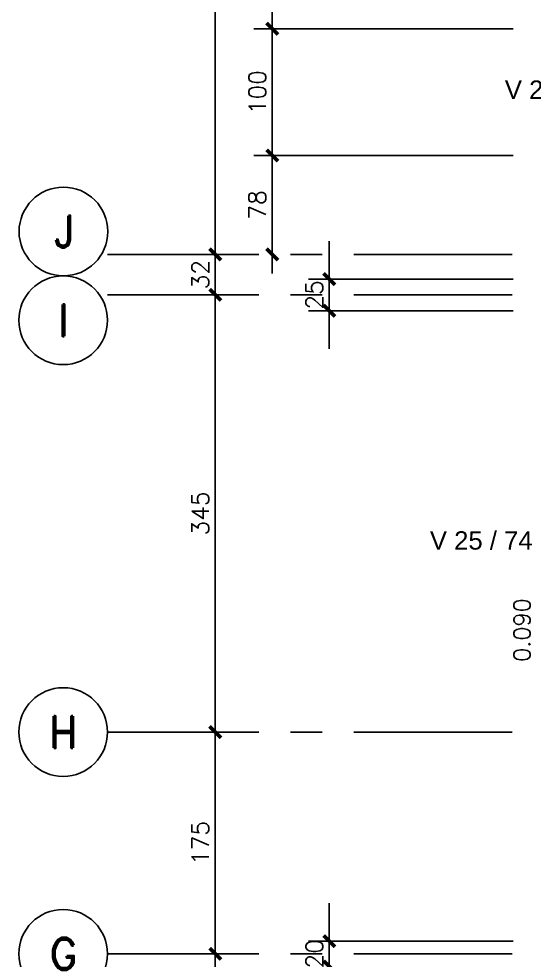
# Model space of a CAD drawing. Header units: millimetres. Extents: x -13 to 194, y -13 to 66.
# Drawn here: x 163.9 to 167.97, y 23.33 to 30.76 of the extents above; entities that cross this region are included whole.
import ezdxf
from ezdxf.enums import TextEntityAlignment as Align

# ---------------------------------------------------------------- set-up
doc = ezdxf.new("R2010")
doc.units = ezdxf.units.MM
doc.linetypes.add('CENTER', pattern=[2, 1.25, -0.25, 0.25, -0.25])
for name, color, linetype in [('01', 1, 'Continuous'), ('Capa1', 80, 'Continuous'), ('COTAS', 1, 'Continuous'), ('Cotas2', 1, 'Continuous'), ('EJES', 1, 'CENTER')]:
    doc.layers.add(name, color=color, linetype=linetype)
doc.styles.add('INTERARQ', font='ROMANS.SHX')
doc.styles.add('ROMAND', font='romand', dxfattribs={"height": 31.5})
doc.styles.add('ROMANS', font='romans.shx', dxfattribs={"height": 16.875})
doc.styles.get("Standard").update_dxf_attribs({"font": 'arial.ttf'})
doc.dimstyles.new('ESCALA_1-50', dxfattribs={"dimtxt": 0.13, "dimasz": 0.05, "dimexe": 0.18, "dimexo": 0.0625, "dimgap": 0.04, "dimtad": 1, "dimdec": 3, "dimzin": 0, "dimdsep": 46, "dimtxsty": 'INTERARQ', "dimblk": 'DIMTICK', "dimcen": 0.09, "dimse1": 1, "dimse2": 1, "dimclrd": 1, "dimclre": 1, "dimclrt": 2, "dimadec": 0, "dimazin": 0, "dimtfac": 4.5, "dimtdec": 3, "dimtofl": 0, "dimtmove": 2, "dimatfit": 3, "dimldrblk": 'DIMTICK', "dimfxl": 1, "dimtolj": 1, "dimtzin": 0, "dimarcsym": 0})

# ---------------------------------------------------------------- blocks, each defined once
blk = doc.blocks.new('EJE-1')
at = {"color": 3, "linetype": 'Continuous'}
blk.add_circle((0, 0), 35, dxfattribs=at)
at = {"color": 5, "linetype": 'Continuous', "style": 'ROMAND'}
blk.add_attdef('0', text='', height=25, dxfattribs=at).set_placement((0.23, 0), align=Align.MIDDLE)
blk = doc.blocks.new('TICK1')
at = {"color": 2}
for points in [[(0, 0), (-1, 0)], [(0, 0), (1, 0)]]:
    blk.add_lwpolyline(points, dxfattribs=at)
at = {"color": 2, "const_width": 0.2}
blk.add_lwpolyline([(-0.3, -0.3), (0.3, 0.3)], dxfattribs=at)
blk = doc.blocks.new('DIMTICK')
at = {"color": 1}
for p, q in [((-1, 0), (1, 0)), ((0, 1), (0, -1))]:
    blk.add_line(p, q, dxfattribs=at)
at = {"color": 3, "const_width": 0.141}
blk.add_lwpolyline([(0.71, 0.71), (-0.71, -0.71)], dxfattribs=at)
blk = doc.blocks.new('*D308')
at = {"layer": '01', "color": 1, "lineweight": -2, "transparency": 16777216}
for p, q in [((168.1775, 26.0273), (168.1775, 26.0773)), ((168.1775, 25.8373), (168.1775, 25.7873))]:
    blk.add_line(p, q, dxfattribs=at)
at = {"layer": 'Defpoints', "color": 0, "transparency": 16777216}
for p in [(168.354, 25.9773), (168.1775, 25.8873), (168.3025, 25.8873)]:
    blk.add_point(p, dxfattribs=at)
at = {"layer": '01', "color": 1, "lineweight": -2, "transparency": 16777216, "xscale": 0.05, "yscale": 0.05, "zscale": 0.05}
for p, rotation in [((168.1775, 25.9773), 270), ((168.1775, 25.8873), 90)]:
    blk.add_blockref('DIMTICK', p, dxfattribs=dict(at, rotation=rotation))
at = {"layer": '01', "color": 2, "transparency": 16777216, "insert": (167.8725, 25.9323), "char_height": 0.13, "attachment_point": 5, "rotation": 90, "style": 'INTERARQ'}
blk.add_mtext('\\A1;0.090', dxfattribs=at)

msp = doc.modelspace()

# ---------------------------------------------------------------- linework, layer by layer
at = {"layer": 'COTAS', "color": 2}
for p, q in [((165.4525, 29.0473), (165.4525, 34.1571)), ((165.9025, 29.8273), (165.9025, 30.5273)), ((165.9025, 29.0473), (165.9025, 29.5273)), ((165.4525, 29.0473), (165.4525, 29.1973)), ((166.3525, 28.8523), (166.3525, 29.0023)), ((165.4525, 28.5773), (165.4525, 28.8973)), ((166.3525, 28.4523), (166.3525, 28.7023)), ((165.4525, 28.4273), (165.4525, 28.2773)), ((165.4525, 25.2773), (165.4525, 28.4273)), ((166.3525, 28.3023), (166.3525, 28.1523)), ((165.4525, 23.5273), (165.4525, 24.9773)), ((166.3525, 23.6273), (166.3525, 23.7773)), ((166.3525, 23.2773), (166.3525, 23.4773))]:
    msp.add_line(p, q, dxfattribs=at)
at = {"layer": 'Cotas2'}
for p, q in [((165.7581, 30.6773), (167.8025, 30.6773)), ((165.7581, 29.6773), (167.8025, 29.6773)), ((167.8025, 28.7023), (166.189, 28.7023)), ((167.8025, 28.4523), (166.189, 28.4523)), ((167.8025, 23.4773), (166.189, 23.4773))]:
    msp.add_line(p, q, dxfattribs=at)
at = {"layer": 'EJES'}
for p, q in [((185.796, 28.8973), (164.6028, 28.8973)), ((185.796, 28.5773), (164.6028, 28.5773)), ((185.796, 25.1273), (164.6028, 25.1273)), ((185.796, 23.3773), (164.6028, 23.3773))]:
    msp.add_line(p, q, dxfattribs=at)

# ---------------------------------------------------------------- block references
at = {"xscale": 0.0100000000002183, "yscale": 0.0100000000002183, "zscale": 0.0100000000002183}
for p, values in [((164.2546, 29.0773), {'0': 'J'}), ((164.2525, 28.3773), {'0': 'I'}), ((164.2525, 25.1273), {'0': 'H'}), ((164.2525, 23.3773), {'0': 'G'})]:
    msp.add_blockref('EJE-1', p, dxfattribs=at).add_auto_attribs(values)
at = {"layer": 'COTAS', "color": 2, "xscale": 0.1500000000000909, "yscale": 0.1500000000000909, "zscale": 0.1500000000000909}
for p, rotation in [((165.9025, 30.6773), 90), ((165.9025, 30.6773), 270), ((165.9025, 29.6773), 90), ((165.9025, 29.6773), 270), ((165.4525, 28.8973), 270), ((165.4525, 28.8973), 270), ((165.9025, 28.8973), 270), ((166.3525, 28.7023), 270), ((165.4525, 28.5773), 90), ((165.4525, 28.5773), 90), ((166.3525, 28.4523), 90), ((165.4525, 25.1273), 270), ((165.4525, 25.1273), 90), ((166.3525, 23.4773), 270), ((165.4525, 23.3773), 90), ((165.4525, 23.3773), 270), ((166.3525, 23.2773), 90)]:
    msp.add_blockref('TICK1', p, dxfattribs=dict(at, rotation=rotation))

# ---------------------------------------------------------------- texts
at = {"layer": 'Capa1', "char_height": 0.14497, "attachment_point": 1}
for insert in [(167.7376, 30.2694), (167.1463, 26.7122)]:
    msp.add_mtext_dynamic_manual_height_columns('V 25 / 74', width=2.767896, gutter_width=0.7249, heights=[0.2432], dxfattribs=dict(at, insert=insert))
at = {"layer": 'COTAS', "color": 3, "char_height": 0.135, "attachment_point": 5, "rotation": 90, "style": 'ROMANS'}
for s, insert in [('\\A1;100', (165.785, 30.1773)), ('\\A1;78', (165.785, 29.2873)), ('\\A1;32', (165.335, 28.7373)), ('\\A1;25', (166.235, 28.5773)), ('\\A1;345', (165.335, 26.8523)), ('\\A1;175', (165.335, 24.2523)), ('\\A1;20', (166.235, 23.3773))]:
    msp.add_mtext(s, dxfattribs=dict(at, insert=insert))

# ---------------------------------------------------------------- dimensions: what is measured, and where the dimension line sits
at = {"layer": '01'}
dim = msp.add_linear_dim(base=(168.1775, 25.8873), p1=(168.354, 25.9773), p2=(168.3025, 25.8873), angle=90, dimstyle='ESCALA_1-50', dxfattribs=at)
dim.commit()
dim.dimension.update_dxf_attribs({"geometry": '*D308', "text_midpoint": (167.8725, 25.9323)})

doc.saveas('drawing.dxf')
